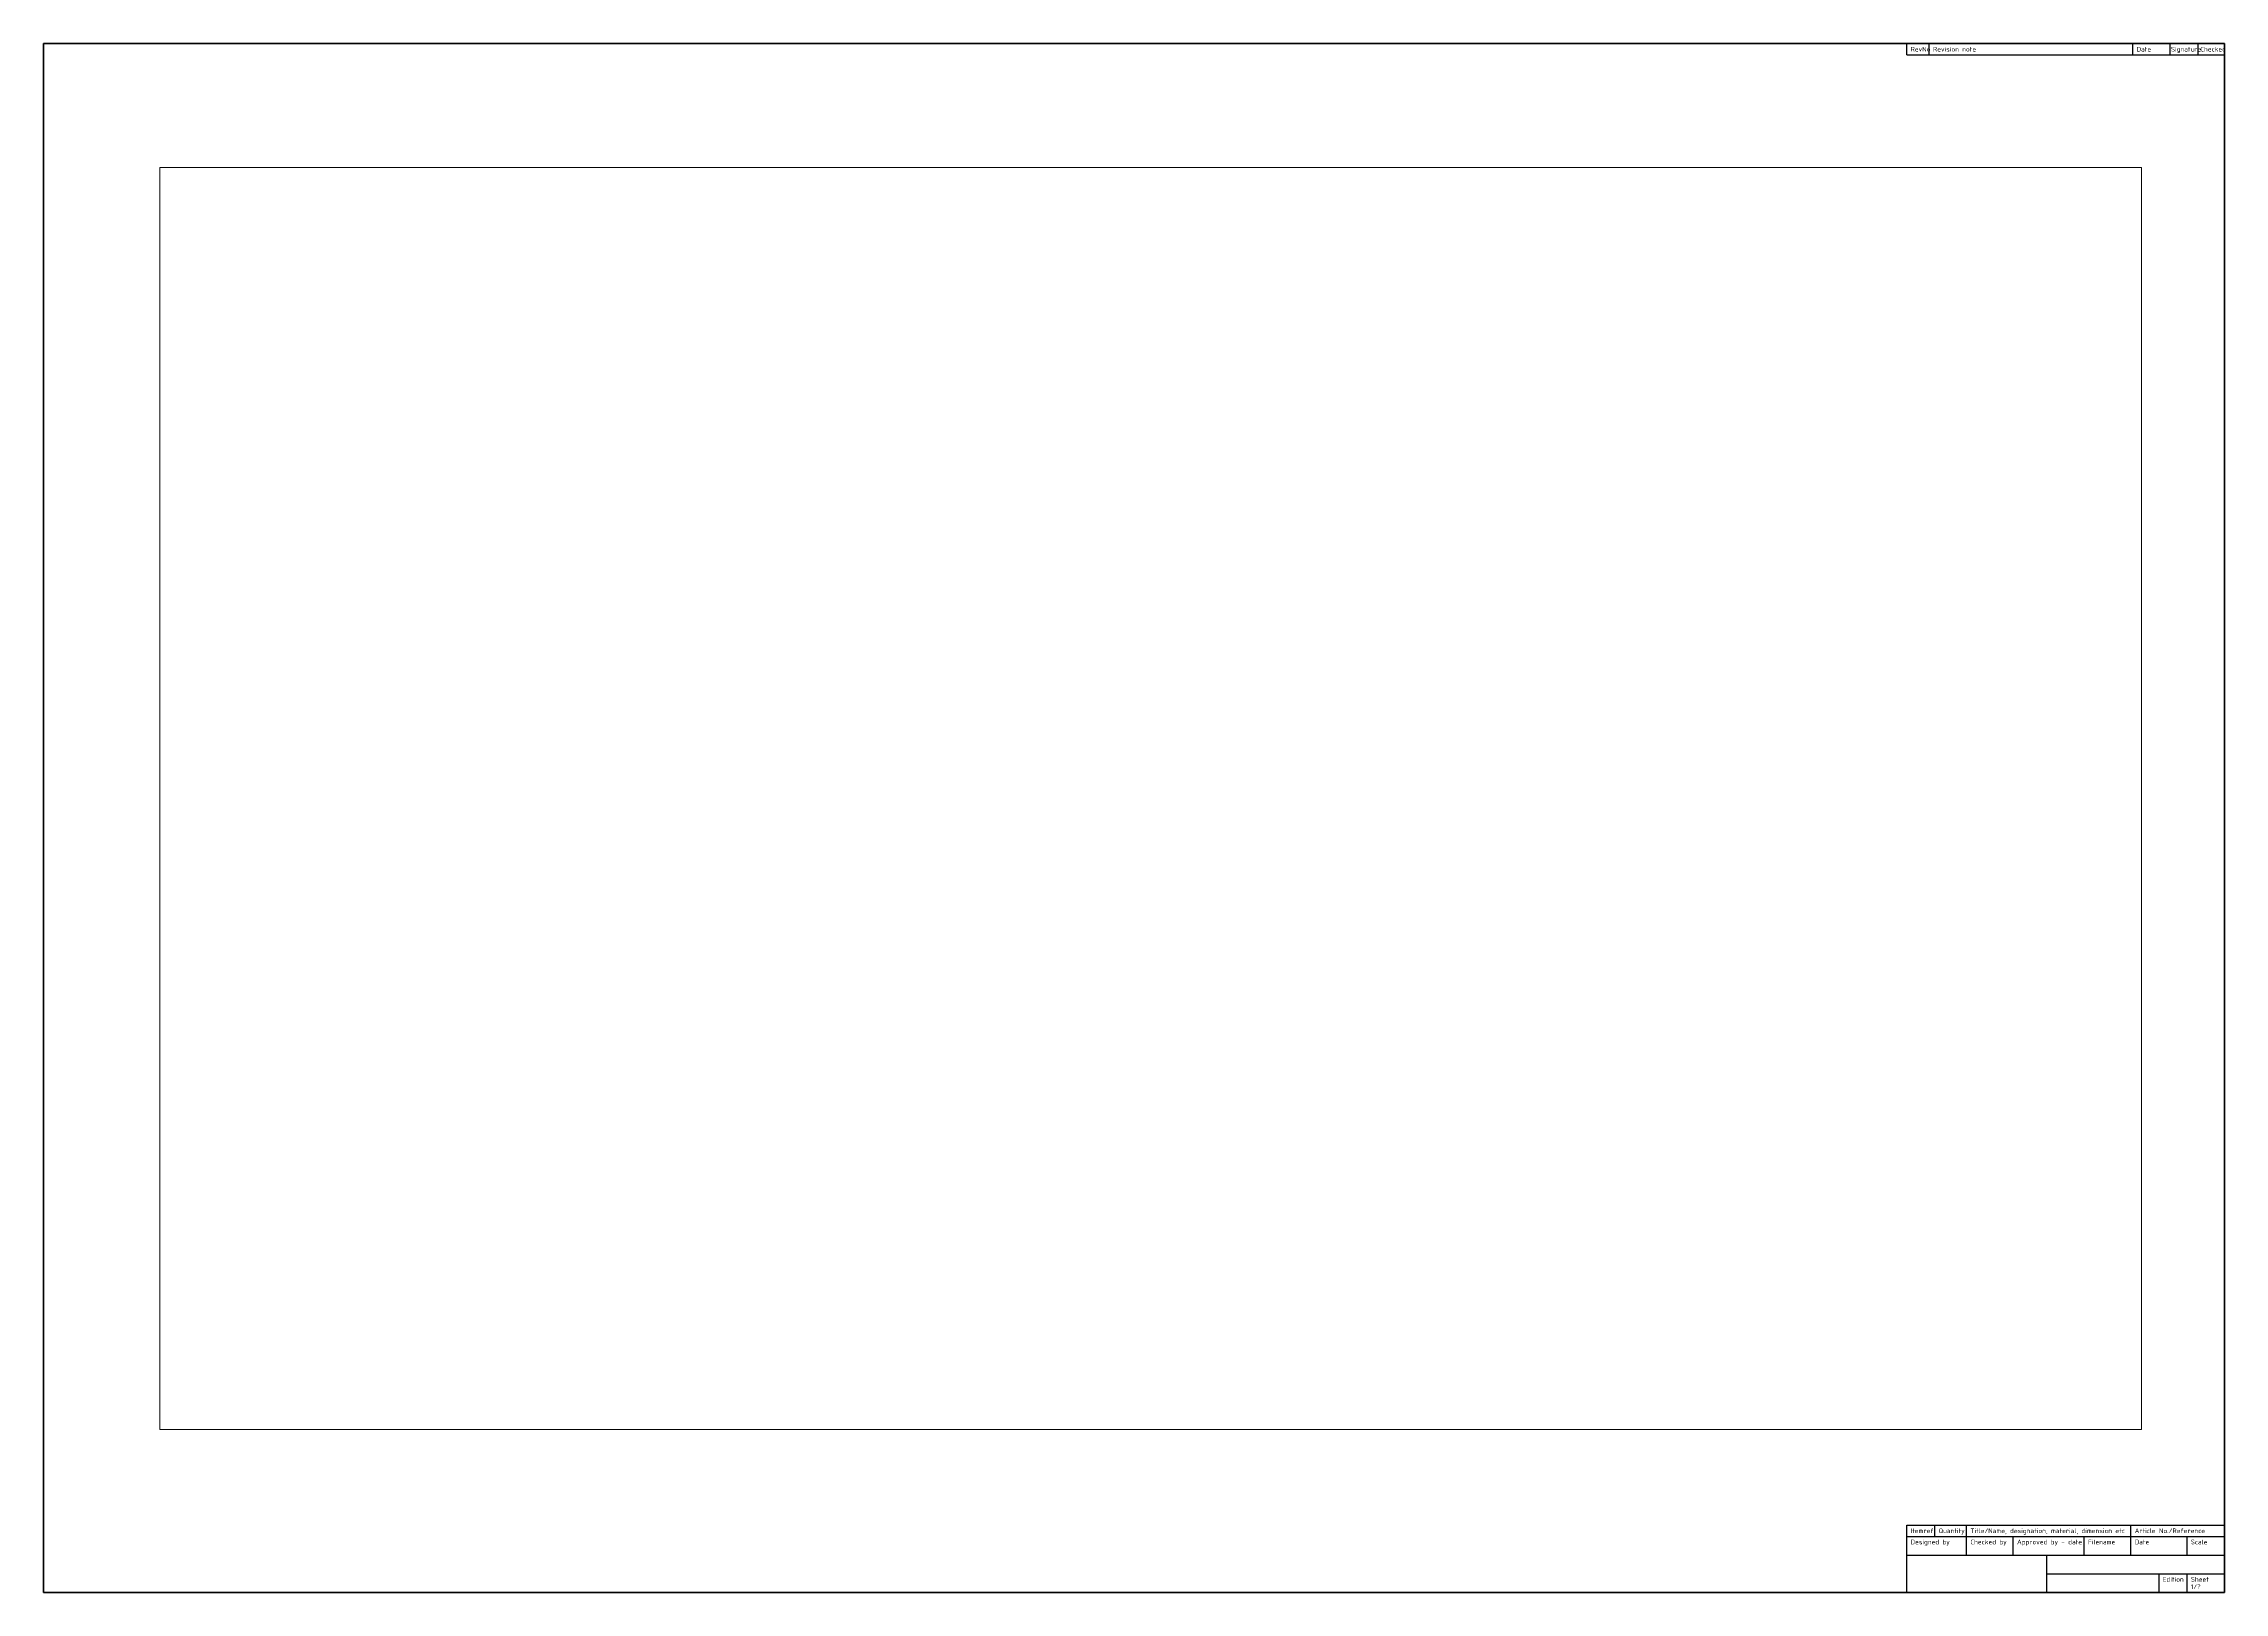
# Paper-space layout 'ISO A0' of a CAD drawing. Header units: millimetres. Extents: x 0 to 1167, y 0 to 829.
import ezdxf
from ezdxf.enums import TextEntityAlignment as Align

# ---------------------------------------------------------------- set-up
doc = ezdxf.new("R2010")
doc.units = ezdxf.units.MM
doc.layers.add('Border', color=5, linetype='Continuous', lineweight=50)
doc.layers.add('Part', color=7, linetype='Continuous', lineweight=50)
for name, color, linetype in [('FRAME 025', 7, 'Continuous'), ('FRAME 050', 6, 'Continuous'), ('FRAME 070', 5, 'Continuous')]:
    doc.layers.add(name, color=color, linetype=linetype)
doc.layers.add('Viewports', color=8, linetype='Continuous', plot=False)
doc.styles.add('ISO Proportional', font='isocp')

# ---------------------------------------------------------------- blocks, each defined once
blk = doc.blocks.new('ISO A0 title block')
at = {"layer": 'Border'}
blk.add_lwpolyline([(0, 0), (1167.41, 0), (1167.41, 829.41), (0, 829.41)], close=True, dxfattribs=at)
at = {"layer": 'FRAME 070'}
for p, q in [((997.41, 823.41), (997.41, 829.41)), ((1009.41, 823.41), (1009.41, 829.41)), ((1118.41, 823.41), (1118.41, 829.41)), ((1138.41, 823.41), (1138.41, 829.41)), ((1153.41, 823.41), (1153.41, 829.41)), ((997.41, 823.41), (1167.41, 823.41)), ((997.41, 30), (997.41, 36)), ((997.41, 36), (1167.41, 36)), ((1012.41, 30), (1012.41, 36)), ((1029.41, 30), (1029.41, 36)), ((1117.41, 30), (1117.41, 36)), ((997.41, 0), (997.41, 30)), ((997.41, 30), (1167.41, 30)), ((1029.41, 20), (1029.41, 30)), ((1054.41, 20), (1054.41, 30)), ((1092.41, 20), (1092.41, 30)), ((1117.41, 20), (1117.41, 30)), ((1147.41, 20), (1147.41, 30)), ((997.41, 20), (1167.41, 20)), ((1072.41, 0), (1072.41, 20)), ((1072.41, 10), (1167.41, 10)), ((1132.41, 0), (1132.41, 10)), ((1147.41, 0), (1147.41, 10))]:
    blk.add_line(p, q, dxfattribs=at)
at = {"layer": 'FRAME 025', "style": 'ISO Proportional'}
for s, p in [('RevNo', (999.41, 826.41)), ('Revision note', (1011.41, 826.41)), ('Date', (1120.41, 826.41)), ('Signature', (1138.77, 826.41)), ('Checked', (1154.49, 826.41)), ('Itemref', (999.41, 33)), ('Designed by', (999.41, 27)), ('Quantity', (1014.41, 33)), ('Title/Name, designation, material, dimension etc', (1031.41, 33)), ('Checked by', (1031.41, 27)), ('Approved by - date', (1056.41, 27)), ('Filename', (1094.41, 27)), ('Article No./Reference', (1119.41, 33)), ('Date', (1119.41, 27)), ('Scale', (1149.41, 27)), ('Edition', (1134.41, 7)), ('Sheet', (1149.41, 7))]:
    blk.add_text(s, height=2.5, dxfattribs=at).set_placement(p, align=Align.MIDDLE_LEFT)
at = {"layer": 'FRAME 025', "style": 'ISO Proportional', "flags": 8}
for tag, p in [('DESIGNED_BY', (999.41, 23)), ('CHECKED_BY', (1031.41, 23)), ('APPROVED_BY_DATE', (1056.41, 23)), ('FILENAME', (1094.41, 23)), ('DATE', (1119.41, 23)), ('SCALE', (1149.41, 23)), ('EDITION', (1134.41, 3)), ('SHEET', (1149.41, 3))]:
    blk.add_attdef(tag, text='', height=2.5, dxfattribs=at).set_placement(p, align=Align.MIDDLE_LEFT)
at = {"layer": 'FRAME 050', "style": 'ISO Proportional', "flags": 8}
for tag, height, p in [('OWNER', 5, (1034.91, 10)), ('TITLE', 5, (1119.91, 15)), ('DRAWING_NUMBER', 3, (1102.41, 5))]:
    blk.add_attdef(tag, text='', height=height, dxfattribs=at).set_placement(p, align=Align.MIDDLE)

psp = doc.layouts.new('ISO A0')

# ---------------------------------------------------------------- block references
at = {"layer": 'Part'}
ref = psp.add_blockref('ISO A0 title block', (0, 0), dxfattribs=at)
ref.add_attrib('SHEET', '1/?', dxfattribs={"layer": 'FRAME 025', "height": 2.5, "style": 'ISO Proportional'}).set_placement((1149.4, 3), align=Align.MIDDLE_LEFT)

# ---------------------------------------------------------------- viewports
at = {"layer": 'Viewports'}
psp.add_viewport(center=(592.6, 425.2), size=(1060.8, 675.842), view_center_point=(353.2, 229.1), view_height=675.842, dxfattribs=at)

doc.saveas('drawing.dxf')
